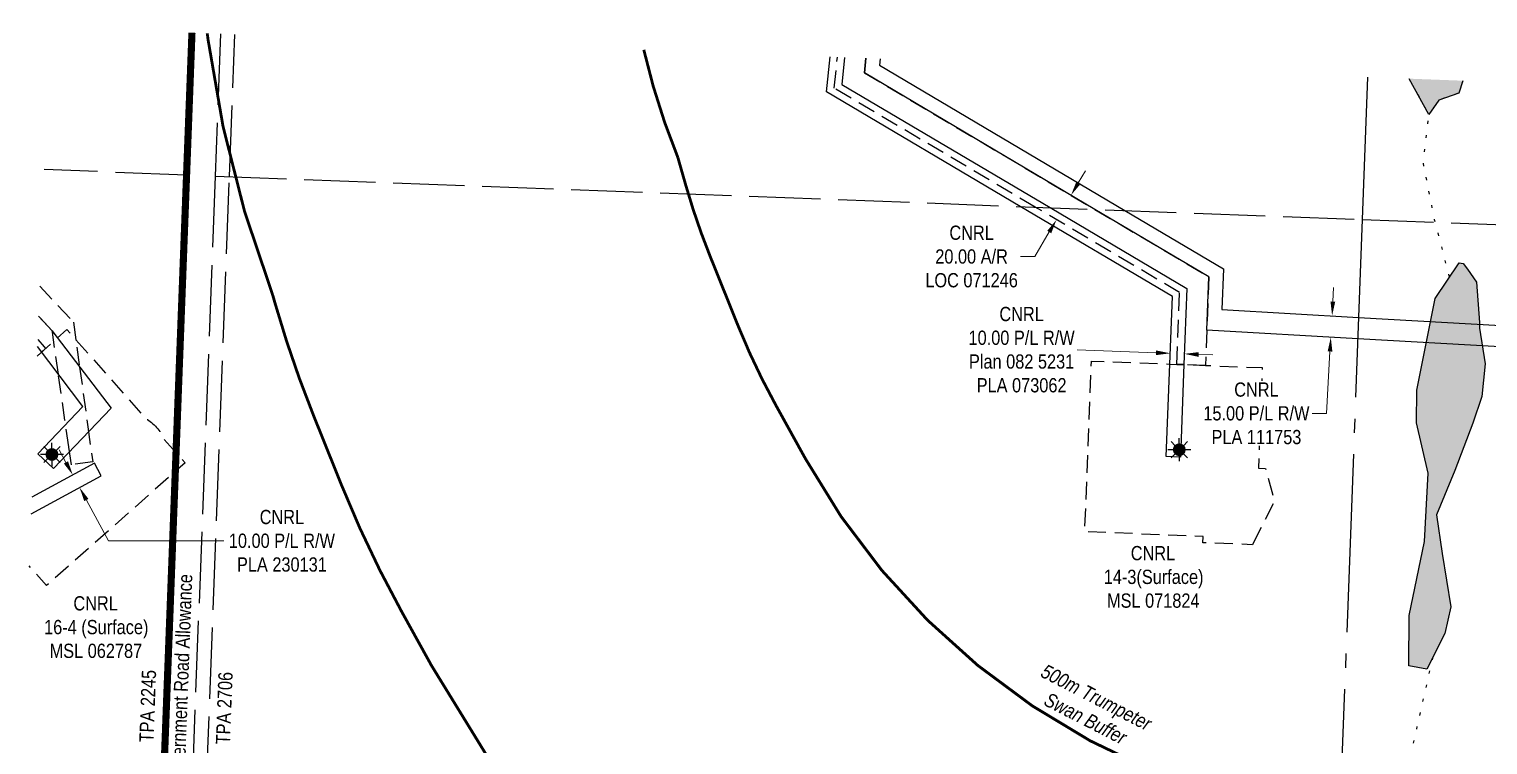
# Model space of a CAD drawing. Extents: x 333858 to 342713, y 6154085 to 6163590.
# Drawn here: x 334075 to 335098, y 6160208 to 6160710 of the extents above; entities that cross this region are included whole.
import ezdxf

# ---------------------------------------------------------------- set-up
doc = ezdxf.new("R2010")
doc.units = 0
doc.header["$LTSCALE"] = 5
doc.header["$PDSIZE"] = 0.5
for name, pattern in [('CENTERLINEX3', [5, 2.5, -1, 0.5, -1]), ('DASHDOT2', [12.7, 6.35, -3.175, 0, -3.175]), ('foc-ACCESSROAD', [3.75, 2.5, -1.25]), ('foc-QUARTERLINE', [33, 25, -3, 2, -3]), ('foc-UNSURVEYED', [12.5, 10, -2.5]), ('foc-WHEELTRACKS', [2, 0.4, -1.6])]:
    doc.linetypes.add(name, pattern=pattern)
doc.layers.get('Defpoints').update_dxf_attribs({"color": 9})
doc.layers.add('AS-TRAPPER BOUNDARY', color=7, linetype='CENTERLINEX3', true_color=0xb85c00, transparency=0.6)
for name, color, linetype in [('AS-WILDLIFE', 131, 'DASHDOT2'), ('C-AR', 13, 'foc-ACCESSROAD'), ('C-RW', 13, 'Continuous'), ('C-WS', 13, 'foc-ACCESSROAD'), ('C-WS-S', 8, 'Continuous'), ('F-WS', 190, 'foc-ACCESSROAD'), ('L-QSEC', 8, 'foc-QUARTERLINE'), ('L-ROAD-T', 7, 'Continuous'), ('L-USEC', 7, 'foc-UNSURVEYED'), ('T-WATER', 160, 'Continuous'), ('T-WATER-H', 133, 'Continuous'), ('T-WATER-P3', 160, 'foc-WHEELTRACKS')]:
    doc.layers.add(name, color=color, linetype=linetype)
for name, color, linetype, lineweight in [('C-AR-T', 13, 'Continuous', 9), ('C-RW-T', 13, 'Continuous', 9), ('C-WS-T', 13, 'Continuous', 9)]:
    doc.layers.add(name, color=color, linetype=linetype, lineweight=lineweight)
doc.layers.add('oil_and_gas_wells_pt', color=7, linetype='Continuous', true_color=0x066cc4)
doc.styles.add('80CG', font='ARIALN.TTF', dxfattribs={"height": 10})
doc.styles.add('80L', font='ARIALN.TTF', dxfattribs={"height": 10})
doc.dimstyles.new('Compass 5 000', dxfattribs={"dimscale": 5, "dimtxt": 9, "dimasz": 2, "dimexe": 0.2, "dimexo": 0.0625, "dimgap": 0.5, "dimtad": 0, "dimtih": 1, "dimtoh": 1, "dimzin": 0, "dimdsep": 46, "dimtxsty": '80CG', "dimcen": 0.1, "dimse1": 1, "dimse2": 1, "dimclrd": 256, "dimclrt": 256, "dimaunit": 1, "dimadec": 4, "dimazin": 0, "dimtfac": 0.06, "dimtofl": 0, "dimtmove": 0, "dimatfit": 1, "dimfxl": 0.2, "dimtolj": 1, "dimtzin": 0, "dimlwd": -1, "dimarcsym": 0})

# ---------------------------------------------------------------- blocks, each defined once
blk = doc.blocks.new('*D436')
at = {"layer": 'C-AR-T', "transparency": 16777216}
for p, q in [((334811.1, 6160602.2), (334816.2, 6160610.8)), ((334790.7, 6160567.8), (334780.5, 6160550.5)), ((334780.5, 6160550.5), (334770.5, 6160550.5))]:
    blk.add_line(p, q, dxfattribs=at)
for points in [[(334809.7, 6160603), (334812.5, 6160601.3), (334806, 6160593.6)], [(334789.3, 6160568.6), (334792.1, 6160566.9), (334795.8, 6160576.4)]]:
    blk.add_solid(points, dxfattribs=at)
at = {"layer": 'Defpoints', "color": 0, "transparency": 16777216}
for p in [(334795.8, 6160576.4), (334839.9, 6160573.5), (334829.7, 6160556.3)]:
    blk.add_point(p, dxfattribs=at)
at = {"layer": 'C-AR-T', "transparency": 16777216, "insert": (334736.2, 6160550.5), "char_height": 10, "attachment_point": 5, "style": '80CG'}
blk.add_mtext('\\A1;CNRL\\P20.00 A/R\\PLOC 071246', dxfattribs=at)
blk = doc.blocks.new('*D440')
at = {"layer": 'C-RW-T', "transparency": 16777216}
for p, q in [((334865.6, 6160482.9), (334810.4, 6160485.1)), ((334895.5, 6160481.8), (334905.5, 6160481.4))]:
    blk.add_line(p, q, dxfattribs=at)
for points in [[(334865.6, 6160484.6), (334865.5, 6160481.3), (334875.6, 6160482.6)], [(334895.6, 6160483.4), (334895.5, 6160480.1), (334885.6, 6160482.2)]]:
    blk.add_solid(points, dxfattribs=at)
at = {"layer": 'Defpoints', "color": 0, "transparency": 16777216}
for p in [(334875.6, 6160483.6), (334875.6, 6160482.6), (334885.6, 6160483.2)]:
    blk.add_point(p, dxfattribs=at)
at = {"layer": 'C-RW-T', "transparency": 16777216, "insert": (334771.3, 6160485.1), "char_height": 10, "attachment_point": 5, "style": '80CG'}
blk.add_mtext('\\A1;CNRL\\P10.00 P/L R/W\\PPlan 082 5231\\PPLA 073062', dxfattribs=at)
blk = doc.blocks.new('*D441')
at = {"layer": 'C-RW-T', "transparency": 16777216}
for p, q in [((334989.8, 6160518.9), (334990.3, 6160528.9)), ((334987.7, 6160483.9), (334985.2, 6160440.4)), ((334985.2, 6160440.4), (334975.2, 6160440.4))]:
    blk.add_line(p, q, dxfattribs=at)
for points in [[(334988.1, 6160519), (334991.4, 6160518.8), (334989.2, 6160508.9)], [(334986.1, 6160484), (334989.4, 6160483.8), (334988.3, 6160493.9)]]:
    blk.add_solid(points, dxfattribs=at)
at = {"layer": 'Defpoints', "color": 0, "transparency": 16777216}
for p in [(334973, 6160509.8), (334972.1, 6160494.9), (334988.3, 6160493.9)]:
    blk.add_point(p, dxfattribs=at)
at = {"layer": 'C-RW-T', "transparency": 16777216, "insert": (334936.1, 6160440.4), "char_height": 10, "attachment_point": 5, "style": '80CG', "bg_fill": 3, "box_fill_scale": 1.1, "bg_fill_color": 256, "bg_fill_true_color": 13158600, "bg_fill_transparency": 0}
blk.add_mtext('\\A1;CNRL\\P15.00 P/L R/W\\PPLA 111753', dxfattribs=at)
blk = doc.blocks.new('GAS')
h = blk.add_hatch(color=255)
h.dxf.hatch_style = 1
edge = h.paths.add_edge_path()
edge.add_arc((0, 0), 0.9, 0, 360)
for p, q in [((-0.81, 0), (-1.62, 0)), ((-0.57, 0.57), (-1.14, 1.14)), ((0, 0.81), (0, 1.62)), ((0.57, 0.57), (1.14, 1.14)), ((1.62, 0), (0.81, 0)), ((-0.57, -0.57), (-1.14, -1.14)), ((0, -0.81), (0, -1.62)), ((1.14, -1.14), (0.57, -0.57))]:
    blk.add_line(p, q)
blk.add_circle((0, 0), 0.8)

msp = doc.modelspace()

# ---------------------------------------------------------------- hatches: boundary and pattern name
at = {"layer": 'T-WATER-H'}
h = msp.add_hatch(color=256, dxfattribs=at)
h.dxf.hatch_style = 1
h.paths.add_polyline_path([(335080.876, 6160673.981), (335043.302, 6160675.4), (335057.178, 6160650.292), (335064.17, 6160660.282), (335078.156, 6160665.276)])
h = msp.add_hatch(color=256, dxfattribs=at)
h.dxf.hatch_style = 1
h.paths.add_polyline_path([(335055.583, 6160260.905), (335043.117, 6160263.071), (335043.362, 6160298.469), (335054.123, 6160350.455), (335056.534, 6160398.332), (335048.459, 6160433.786), (335048.618, 6160456.69), (335061.544, 6160521.156), (335078.357, 6160546.03), (335081.254, 6160545.568), (335084.339, 6160541.71), (335090.507, 6160532.453), (335092.629, 6160504.288), (335092.6, 6160500.123), (335096.587, 6160475.109), (335094.348, 6160452.217), (335087.978, 6160433.519), (335075.268, 6160400.288), (335062.572, 6160369.138), (335066.545, 6160342.041), (335072.525, 6160304.52), (335068.235, 6160285.807)])

# ---------------------------------------------------------------- linework, layer by layer
at = {"layer": 'AS-TRAPPER BOUNDARY', "const_width": 5, "flags": 128}
msp.add_lwpolyline([(334123.523, 6158980.211), (334154.774, 6159804.034), (334185.267, 6160607.759), (334189.057, 6160707.667)], dxfattribs=at)
at = {"layer": 'AS-WILDLIFE', "const_width": 2, "flags": 128}
for points in [[(335083.063, 6159850.866, -0.28168438), (334357.13, 6160263.402), (334336.15, 6160301.363, -0.03068069), (334294.066, 6160389.941), (334274.319, 6160439.065, -0.02598063), (334247.383, 6160517.642), (334245.581, 6160523.95, -0.05773262), (334200.411, 6160702.417), (334199.765, 6160707.264)], [(335094.409, 6160151.778, -0.2930996), (334619.648, 6160408.486), (334598.668, 6160446.447, -0.03068069), (334572.365, 6160501.808), (334552.619, 6160550.932, -0.02598063), (334535.784, 6160600.042), (334530.07, 6160620.041, -0.03974221), (334506.145, 6160695.691)]]:
    msp.add_lwpolyline(points, format="xyb", dxfattribs=at)
at = {"layer": 'C-AR'}
for points in [[(334662.053, 6160689.802), (334660.984, 6160679.449), (334822.723, 6160583.666), (334902.673, 6160536.329), (334901.213, 6160498.942), (334900.243, 6160474.068), (334885.261, 6160474.651), (334880.263, 6160474.845), (334882.228, 6160525.197), (334780.807, 6160585.248), (334639.779, 6160668.767), (334642.028, 6160690.559)], [(334082.258, 6160529.821), (334105.887, 6160504.423), (334108.286, 6160486.966), (334110.209, 6160472.973), (334115.972, 6160431.028), (334119.368, 6160406.318), (334104.425, 6160404.363), (334102.617, 6160416.956), (334099.918, 6160435.758), (334095.291, 6160467.992), (334091.074, 6160497.372), (334090.936, 6160498.333), (334081.451, 6160508.57)]]:
    msp.add_lwpolyline(points, dxfattribs=at)
at = {"layer": 'C-RW'}
for points in [[(334647.029, 6160690.37), (334645.073, 6160671.429), (334791.284, 6160584.853), (334887.344, 6160527.984), (334885.261, 6160474.651), (334882.725, 6160409.767), (334872.736, 6160410.158), (334875.271, 6160475.039), (334877.121, 6160522.418), (334770.326, 6160585.644), (334634.472, 6160666.087), (334637.017, 6160690.748)], [(335107.051, 6160487.075), (335007.217, 6160492.83), (334901.213, 6160498.942), (334902.673, 6160536.329), (334822.723, 6160583.666), (334660.984, 6160679.449), (334662.053, 6160689.802)], [(334672.064, 6160689.424), (334671.586, 6160684.789), (334843.68, 6160582.876), (334912.896, 6160541.895), (334911.782, 6160513.355), (335007.782, 6160507.821), (335107.617, 6160502.065)], [(334081.451, 6160508.57), (334090.936, 6160498.333), (334091.421, 6160497.693), (334132.236, 6160444.007), (334091.835, 6160401.636), (334080.965, 6160411.98), (334112.563, 6160445.144), (334080.644, 6160487.283)]]:
    msp.add_lwpolyline(points, dxfattribs=at)
at = {"layer": 'C-RW', "flags": 128}
msp.add_lwpolyline([(334076.19, 6160369.95), (334125.377, 6160396.636), (334120.609, 6160405.424), (334076.633, 6160381.565)], dxfattribs=at)
at = {"layer": 'C-RW-T'}
for p, q in [((334100.628, 6160405.958), (334095.86, 6160414.746)), ((334114.932, 6160379.595), (334130.49, 6160350.918)), ((334130.49, 6160350.918), (334211.302, 6160350.918))]:
    msp.add_line(p, q, dxfattribs=at)
for points in [[(334102.093, 6160406.753), (334099.164, 6160405.164), (334105.396, 6160397.17)], [(334116.396, 6160380.389), (334113.467, 6160378.8), (334110.164, 6160388.383)]]:
    msp.add_solid(points, dxfattribs=at)
at = {"layer": 'C-WS', "flags": 128}
msp.add_lwpolyline([(334080.394, 6160480.688), (334101.239, 6160499.194), (334156.703, 6160436.719, -0.16114918), (334169.414, 6160422.401), (334184.209, 6160405.736), (334087.08, 6160319.507), (334074.803, 6160333.335)], format="xyb", dxfattribs=at)
msp.add_lwpolyline([(334935.549, 6160352.603), (334933.323, 6160348.208), (334898.464, 6160349.556), (334898.639, 6160354.039), (334815.64, 6160357.268), (334820.303, 6160477.177), (334875.271, 6160475.039), (334880.263, 6160474.845), (334885.261, 6160474.651), (334900.243, 6160474.068), (334940.213, 6160472.513), (334937.469, 6160402.005), (334942.468, 6160401.812), (334948.698, 6160378.627), (334935.549, 6160352.603)], close=True, dxfattribs=at)
at = {"layer": 'F-WS'}
msp.add_lwpolyline([(334080.833, 6160492.266), (334085.384, 6160487.139), (334086.325, 6160485.954), (334080.394, 6160480.688)], dxfattribs=at)
at = {"layer": 'L-QSEC'}
for p, q in [((335014.143, 6160676.503), (335010.375, 6160576.593)), ((335010.375, 6160576.593), (334981.201, 6159802.844))]:
    msp.add_line(p, q, dxfattribs=at)
at = {"layer": 'L-USEC'}
for p, q in [((334205.365, 6160607.001), (335010.375, 6160576.592)), ((335010.375, 6160576.592), (335110.284, 6160572.818))]:
    msp.add_line(p, q, dxfattribs=at)
at = {"layer": 'L-USEC', "flags": 128}
for points in [[(334189.057, 6160707.667), (334185.267, 6160607.759)], [(334209.156, 6160706.908), (334205.365, 6160606.996)], [(334215.414, 6160606.62), (334219.205, 6160706.528)], [(334185.267, 6160607.759), (334085.358, 6160611.533)], [(334185.267, 6160607.759), (334170.021, 6160205.897), (334154.774, 6159804.034)], [(334205.365, 6160606.996), (334190.119, 6160205.134), (334174.873, 6159803.272)], [(334184.922, 6159802.896), (334200.169, 6160204.759), (334215.414, 6160606.62)]]:
    msp.add_lwpolyline(points, dxfattribs=at)
at = {"layer": 'oil_and_gas_wells_pt'}
msp.add_point((334881.969, 6160414.879), dxfattribs=at)
at = {"layer": 'T-WATER'}
msp.add_lwpolyline([(335080.876, 6160673.981), (335078.156, 6160665.276), (335064.17, 6160660.282), (335057.178, 6160650.292), (335043.302, 6160675.4)], dxfattribs=at)
msp.add_lwpolyline([(335055.583, 6160260.905), (335043.117, 6160263.071), (335043.362, 6160298.469), (335054.123, 6160350.455), (335056.534, 6160398.332), (335048.459, 6160433.786), (335048.618, 6160456.69), (335061.544, 6160521.156), (335078.357, 6160546.03), (335081.254, 6160545.568), (335084.339, 6160541.71), (335090.507, 6160532.453), (335092.629, 6160504.288), (335092.6, 6160500.123), (335096.587, 6160475.109), (335094.348, 6160452.217), (335087.978, 6160433.519), (335075.268, 6160400.288), (335062.572, 6160369.138), (335066.545, 6160342.041), (335072.525, 6160304.52), (335068.235, 6160285.807), (335055.583, 6160260.905)], close=True, dxfattribs=at)
at = {"layer": 'T-WATER-P3', "flags": 128}
for points in [[(335080.877, 6160673.982), (335078.156, 6160665.276), (335064.17, 6160660.282), (335057.178, 6160650.292), (335043.301, 6160675.401)], [(335071.654, 6160536.113), (335061.175, 6160576.368), (335053.182, 6160616.328), (335057.179, 6160650.292)], [(335045.196, 6160189.036), (335045.196, 6160203.754), (335060.218, 6160270.028)]]:
    msp.add_lwpolyline(points, dxfattribs=at)

# ---------------------------------------------------------------- block references
at = {"layer": 'C-WS-S'}
for p, xscale, yscale, zscale in [((334090.793, 6160411.539), 4.999999999999939, 4.999999999999939, 4.999999999999939), ((334881.969, 6160414.879), 4.999029600000044, 4.999029600000044, 4.999029600000044)]:
    msp.add_blockref('GAS', p, dxfattribs=dict(at, xscale=xscale, yscale=yscale, zscale=zscale))

# ---------------------------------------------------------------- texts
at = {"layer": 'AS-TRAPPER BOUNDARY', "char_height": 10, "attachment_point": 1, "rotation": 87.827515, "style": '80L'}
for s, insert in [('TPA 2245', (334152.014, 6160209.596)), ('TPA 2706', (334205.743, 6160208.191))]:
    msp.add_mtext_dynamic_manual_height_columns(s, width=50.57067, gutter_width=50, heights=[0], dxfattribs=dict(at, insert=insert))
at = {"layer": 'AS-WILDLIFE', "insert": (334788.047, 6160265.039), "char_height": 9.99806, "attachment_point": 1, "rotation": 332.793906, "style": '80L'}
msp.add_mtext_dynamic_manual_height_columns('\\pi0.45728;{\\fArial Narrow|b0|i1|c0|p34;500m Trumpeter \\P\\pi11.601;Swan Buffer}', width=85.77531, gutter_width=50, heights=[0], dxfattribs=at)
at = {"layer": 'C-AR-T', "insert": (334828.284, 6160347.29), "char_height": 9.99806, "width": 69.42486, "attachment_point": 1, "style": '80L'}
msp.add_mtext('\\pi19.616;CNRL\\P\\pi0.66379;14-3(Surface)\\P\\pi2.9451;MSL 071824', dxfattribs=at)
at = {"layer": 'C-RW-T', "insert": (334252.168, 6160350.918), "char_height": 9.99804, "attachment_point": 5, "style": '80CG'}
msp.add_mtext('\\A1;CNRL\\P10.00 P/L R/W\\PPLA 230131', dxfattribs=at)

# ---------------------------------------------------------------- dimensions: what is measured, and where the dimension line sits
at = {"layer": 'C-AR-T'}
dim = msp.add_linear_dim(base=(334795.808, 6160576.366), p1=(334839.89, 6160573.502), p2=(334829.702, 6160556.297), angle=239.370283, text='CNRL\\P20.00 A/R\\PLOC 071246', dimstyle='Compass 5 000', dxfattribs=at)
dim.commit()
dim.dimension.update_dxf_attribs({"geometry": '*D436', "text_midpoint": (334736.187, 6160550.491), "dimtype": 161})
at = {"layer": 'C-RW-T'}
dim = msp.add_linear_dim(base=(334875.564, 6160482.551), p1=(334885.595, 6160483.225), p2=(334875.606, 6160483.615), angle=177.76328, text='CNRL\\P10.00 P/L R/W\\PPlan 082 5231\\PPLA 073062', dimstyle='Compass 5 000', dxfattribs=at)
dim.commit()
dim.dimension.update_dxf_attribs({"geometry": '*D440', "text_midpoint": (334771.278, 6160485.097), "dimtype": 161})

# ---------------------------------------------------------------- next in the draw order: texts
at = {"layer": 'L-ROAD-T', "insert": (334175.579, 6160227.935), "char_height": 9.99806, "width": 199.50875, "attachment_point": 2, "rotation": 87.827507, "style": '80L', "bg_fill": 3, "box_fill_scale": 1.15, "bg_fill_color": 256, "bg_fill_true_color": 256, "bg_fill_transparency": 0}
msp.add_mtext('Theoretic Government Road Allowance', dxfattribs=at)

# ---------------------------------------------------------------- next in the draw order: dimensions: what is measured, and where the dimension line sits
at = {"layer": 'C-RW-T'}
dim = msp.add_linear_dim(base=(334988.322, 6160493.92), p1=(334972.996, 6160509.826), p2=(334972.133, 6160494.853), angle=266.700318, text='CNRL\\P15.00 P/L R/W\\PPLA 111753', dimstyle='Compass 5 000', override={"dimtfill": 1}, dxfattribs=at)
dim.commit()
dim.dimension.update_dxf_attribs({"geometry": '*D441', "text_midpoint": (334936.149, 6160440.378), "dimtype": 161})

# ---------------------------------------------------------------- next in the draw order: texts
at = {"layer": 'C-WS-T', "insert": (334077.33, 6160312.052), "char_height": 10, "attachment_point": 1, "style": '80L', "bg_fill": 3, "box_fill_scale": 1.2, "bg_fill_color": 256, "bg_fill_transparency": 0}
msp.add_mtext_dynamic_manual_height_columns('\\pi28.508;CNRL\\P\\pi7.9588;16-4 (Surface)\\P\\pi11.823;MSL 062787', width=87.21369, gutter_width=50, heights=[0], dxfattribs=at)

doc.saveas('drawing.dxf')
